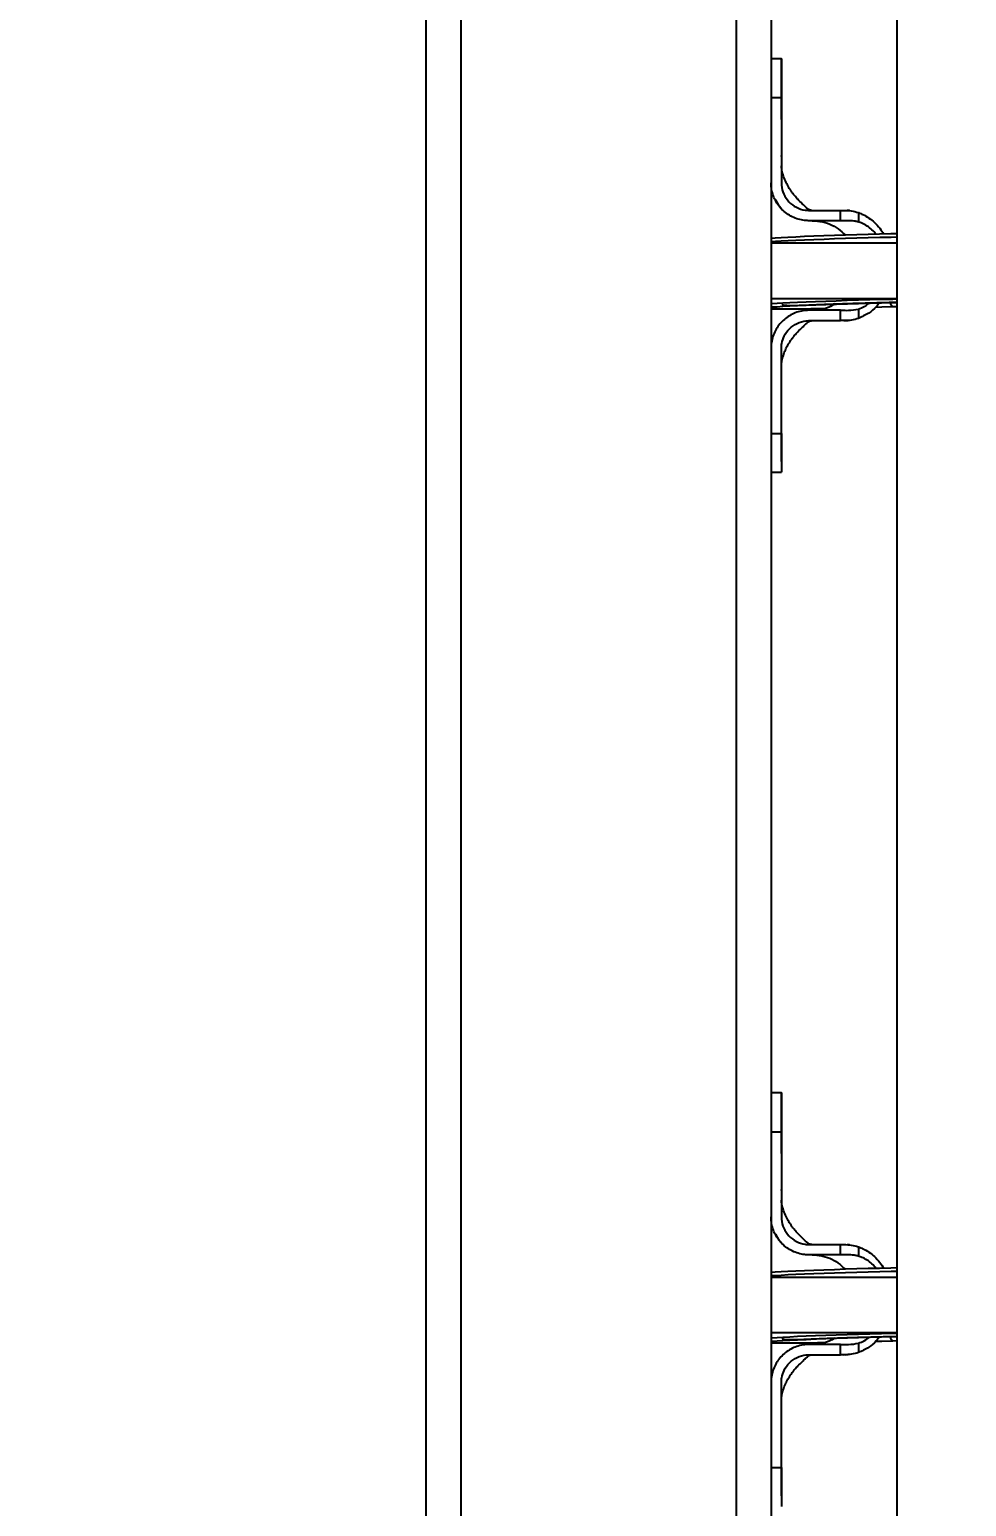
# Model space of a CAD drawing. Header units: millimetres. Extents: x -3650 to 2858, y -2899 to 2376.
# Drawn here: x -1307.1 to -1035.4, y 67.3 to 495.8 of the extents above; entities that cross this region are included whole.
import ezdxf

# ---------------------------------------------------------------- set-up
doc = ezdxf.new("R2010")
doc.units = ezdxf.units.MM
for name, color, linetype in [('DIKOM_ОБЪЕКТ', 7, 'Continuous'), ('DIKOM_РАЗМЕР_ЗОНА', 7, 'Continuous'), ('DIKOM_РАЗМЕР_ОБЪЕКТА', 7, 'Continuous')]:
    doc.layers.add(name, color=color, linetype=linetype)
doc.styles.add('style1', font='arial.ttf', dxfattribs={"width": 0.8})
doc.dimstyles.new('1-50', dxfattribs={"dimtxt": 300, "dimasz": 200, "dimexe": 100, "dimexo": 0, "dimgap": 100, "dimtad": 1, "dimdec": 0, "dimtxsty": 'style1', "dimcen": 0, "dimclrd": 7, "dimclre": 7, "dimadec": 1, "dimazin": 2, "dimtfac": 1, "dimtdec": 0, "dimtmove": 0, "dimatfit": 3, "dimfxl": 0, "dimlwd": 25, "dimlwe": 18, "dimarcsym": 0})

# ---------------------------------------------------------------- blocks, each defined once
blk = doc.blocks.new('*D1')
at = {"layer": 'Defpoints', "color": 0, "transparency": 16777216}
for p in [(-3199.48, 2375.76), (417.74, 2375.76), (57.96, -2124.24)]:
    blk.add_point(p, dxfattribs=at)
at = {"layer": 'DIKOM_РАЗМЕР_ЗОНА', "color": 7, "lineweight": 18, "transparency": 16777216}
for p, q in [((417.74, 2375.76), (-3299.48, 2375.76)), ((57.96, -2124.24), (-3299.48, -2124.24))]:
    blk.add_line(p, q, dxfattribs=at)
at = {"layer": 'DIKOM_РАЗМЕР_ЗОНА', "color": 7, "lineweight": 25, "transparency": 16777216}
blk.add_line((-3199.48, -1924.24), (-3199.48, 2175.76), dxfattribs=at)
at = {"layer": 'DIKOM_РАЗМЕР_ЗОНА', "color": 7, "transparency": 16777216}
for points in [[(-3232.81, 2175.76), (-3166.14, 2175.76), (-3199.48, 2375.76)], [(-3232.81, -1924.24), (-3166.14, -1924.24), (-3199.48, -2124.24)]]:
    blk.add_solid(points, dxfattribs=at)
at = {"layer": 'DIKOM_РАЗМЕР_ЗОНА', "color": 0, "transparency": 16777216, "insert": (-3452.65, 125.76), "char_height": 300, "attachment_point": 5, "rotation": 90, "style": 'style1'}
blk.add_mtext('4500', dxfattribs=at)
blk = doc.blocks.new('*D3')
at = {"layer": 'Defpoints', "color": 0, "transparency": 16777216}
for p in [(-1092.04, 875.76), (-1508.48, -624.24), (-1097.04, -624.24)]:
    blk.add_point(p, dxfattribs=at)
at = {"layer": 'DIKOM_РАЗМЕР_ОБЪЕКТА', "color": 7, "lineweight": 18, "transparency": 16777216}
for p, q in [((-1092.04, 875.76), (-1608.48, 875.76)), ((-1097.04, -624.24), (-1608.48, -624.24))]:
    blk.add_line(p, q, dxfattribs=at)
at = {"layer": 'DIKOM_РАЗМЕР_ОБЪЕКТА', "color": 7, "lineweight": 25, "transparency": 16777216}
blk.add_line((-1508.48, 675.76), (-1508.48, -424.24), dxfattribs=at)
at = {"layer": 'DIKOM_РАЗМЕР_ОБЪЕКТА', "color": 7, "transparency": 16777216}
for points in [[(-1541.81, 675.76), (-1475.14, 675.76), (-1508.48, 875.76)], [(-1541.81, -424.24), (-1475.14, -424.24), (-1508.48, -624.24)]]:
    blk.add_solid(points, dxfattribs=at)
at = {"layer": 'DIKOM_РАЗМЕР_ОБЪЕКТА', "color": 0, "transparency": 16777216, "insert": (-1761.65, 125.76), "char_height": 300, "attachment_point": 5, "rotation": 90, "style": 'style1'}
blk.add_mtext('1500', dxfattribs=at)

msp = doc.modelspace()

# ---------------------------------------------------------------- linework, layer by layer
at = {"layer": 'DIKOM_ОБЪЕКТ'}
for p, q in [((-1192.04, -474.24), (-1192.04, 725.76)), ((-1182.04, 725.76), (-1182.04, -474.24)), ((-1102.04, -474.24), (-1102.04, 725.76)), ((-1092.04, 635.76), (-1092.04, -384.24)), ((-1055.54, 621.76), (-1055.54, -370.24)), ((-1089.04, 487.32), (-1092.04, 487.32)), ((-1089.04, 482.04), (-1089.04, 487.31)), ((-1089.04, 478.82), (-1089.04, 480.09)), ((-1092.04, 476.03), (-1089.04, 476.03)), ((-1089.04, 476.03), (-1089.04, 451.32)), ((-1090.79, 446.34), (-1089.74, 444.59)), ((-1089.83, 444.7), (-1089.08, 443.88)), ((-1081.04, 443.32), (-1080.04, 443.32)), ((-1080.04, 443.32), (-1071.9, 443.32)), ((-1071.9, 440.32), (-1071.9, 443.32)), ((-1069.27, 443.23), (-1069.97, 443.25)), ((-1066.69, 442.65), (-1066.69, 439.93)), ((-1080.04, 440.32), (-1081.04, 440.32)), ((-1071.9, 440.32), (-1080.04, 440.32)), ((-1092.04, 433.77), (-1091.74, 433.76)), ((-1055.54, 433.76), (-1092.04, 433.76)), ((-1092.04, 417.76), (-1055.54, 417.76)), ((-1057.82, 417.47), (-1057.9, 417.76)), ((-1080.04, 414.32), (-1081.04, 414.32)), ((-1081.04, 411.32), (-1080.04, 411.32)), ((-1071.9, 414.32), (-1080.04, 414.32)), ((-1080.04, 411.32), (-1071.9, 411.32)), ((-1071.9, 411.32), (-1071.9, 414.32)), ((-1070.89, 411.34), (-1069.69, 411.37)), ((-1070.39, 411.35), (-1069.69, 411.4)), ((-1066.69, 414.7), (-1066.69, 411.98)), ((-1056.67, 415.39), (-1055.54, 415.43)), ((-1089.04, 378.6), (-1089.04, 403.3)), ((-1092.04, 378.6), (-1089.04, 378.6)), ((-1089.04, 374.46), (-1089.04, 367.34)), ((-1092.04, 367.32), (-1089.04, 367.32)), ((-1089.04, 187.32), (-1092.04, 187.32)), ((-1089.04, 182.04), (-1089.04, 187.31)), ((-1089.04, 178.82), (-1089.04, 180.09)), ((-1092.04, 176.03), (-1089.04, 176.03)), ((-1089.04, 176.03), (-1089.04, 151.32)), ((-1090.79, 146.34), (-1089.74, 144.59)), ((-1089.83, 144.7), (-1089.08, 143.88)), ((-1081.04, 143.32), (-1080.04, 143.32)), ((-1080.04, 143.32), (-1071.9, 143.32)), ((-1071.9, 140.32), (-1071.9, 143.32)), ((-1069.27, 143.23), (-1069.97, 143.25)), ((-1066.69, 142.65), (-1066.69, 139.93)), ((-1080.04, 140.32), (-1081.04, 140.32)), ((-1071.9, 140.32), (-1080.04, 140.32)), ((-1092.04, 133.77), (-1091.74, 133.76)), ((-1055.54, 133.76), (-1092.04, 133.76)), ((-1092.04, 117.76), (-1055.54, 117.76)), ((-1057.82, 117.47), (-1057.9, 117.76)), ((-1080.04, 114.32), (-1081.04, 114.32)), ((-1071.9, 114.32), (-1080.04, 114.32)), ((-1071.9, 111.32), (-1071.9, 114.32)), ((-1070.39, 111.35), (-1069.69, 111.4)), ((-1066.69, 114.7), (-1066.69, 111.98)), ((-1056.67, 115.39), (-1055.54, 115.43)), ((-1081.04, 111.32), (-1080.04, 111.32)), ((-1080.04, 111.32), (-1071.9, 111.32)), ((-1070.89, 111.34), (-1069.69, 111.37)), ((-1089.04, 78.6), (-1089.04, 103.3)), ((-1092.04, 78.6), (-1089.04, 78.6)), ((-1089.04, 74.46), (-1089.04, 67.34))]:
    msp.add_line(p, q, dxfattribs=at)
at = {"layer": 'DIKOM_ОБЪЕКТ', "flags": 128}
for points in [[(-1055.54, 436.52), (-1057.26, 436.48), (-1060.55, 436.4), (-1063.87, 436.31), (-1067.18, 436.22), (-1070.45, 436.12), (-1073.64, 436.01), (-1076.71, 435.91), (-1079.63, 435.8), (-1082.36, 435.69), (-1084.87, 435.58), (-1087.13, 435.47), (-1089.12, 435.37), (-1090.82, 435.27), (-1092.04, 435.19)], [(-1055.54, 435.52), (-1057.24, 435.48), (-1060.52, 435.4), (-1063.84, 435.31), (-1067.16, 435.22), (-1070.43, 435.12), (-1073.61, 435.01), (-1076.68, 434.91), (-1079.6, 434.8), (-1082.33, 434.69), (-1084.84, 434.58), (-1087.11, 434.48), (-1089.1, 434.37), (-1090.79, 434.27), (-1092.04, 434.19)], [(-1055.54, 417.52), (-1056.74, 417.49), (-1060.03, 417.41), (-1063.35, 417.32), (-1066.66, 417.23), (-1069.93, 417.13), (-1073.12, 417.02), (-1076.19, 416.92), (-1079.11, 416.81), (-1081.84, 416.7), (-1084.35, 416.59), (-1086.61, 416.48), (-1088.6, 416.38), (-1090.3, 416.28), (-1091.68, 416.19), (-1092.04, 416.16)], [(-1055.54, 416.52), (-1056.72, 416.49), (-1060, 416.41), (-1063.32, 416.32), (-1066.64, 416.23), (-1069.91, 416.13), (-1073.09, 416.02), (-1076.16, 415.92), (-1079.08, 415.81), (-1081.81, 415.7), (-1084.32, 415.59), (-1086.59, 415.49), (-1088.58, 415.38), (-1090.27, 415.28), (-1091.65, 415.19), (-1092.04, 415.16)], [(-1061.68, 415.24), (-1059.95, 415.29), (-1056.67, 415.39)], [(-1055.54, 136.52), (-1057.26, 136.48), (-1060.55, 136.4), (-1063.87, 136.31), (-1067.18, 136.22), (-1070.45, 136.12), (-1073.64, 136.01), (-1076.71, 135.91), (-1079.63, 135.8), (-1082.36, 135.69), (-1084.87, 135.58), (-1087.13, 135.47), (-1089.12, 135.37), (-1090.82, 135.27), (-1092.04, 135.19)], [(-1055.54, 135.52), (-1057.24, 135.48), (-1060.52, 135.4), (-1063.84, 135.31), (-1067.16, 135.22), (-1070.43, 135.12), (-1073.61, 135.01), (-1076.68, 134.91), (-1079.6, 134.8), (-1082.33, 134.69), (-1084.84, 134.58), (-1087.11, 134.48), (-1089.1, 134.37), (-1090.79, 134.27), (-1092.04, 134.19)], [(-1055.54, 117.52), (-1056.74, 117.49), (-1060.03, 117.41), (-1063.35, 117.32), (-1066.66, 117.23), (-1069.93, 117.13), (-1073.12, 117.02), (-1076.19, 116.92), (-1079.11, 116.81), (-1081.84, 116.7), (-1084.35, 116.59), (-1086.61, 116.48), (-1088.6, 116.38), (-1090.3, 116.28), (-1091.68, 116.19), (-1092.04, 116.16)], [(-1055.54, 116.52), (-1056.72, 116.49), (-1060, 116.41), (-1063.32, 116.32), (-1066.64, 116.23), (-1069.91, 116.13), (-1073.09, 116.02), (-1076.16, 115.92), (-1079.08, 115.81), (-1081.81, 115.7), (-1084.32, 115.59), (-1086.59, 115.49), (-1088.58, 115.38), (-1090.27, 115.28), (-1091.65, 115.19), (-1092.04, 115.16)], [(-1061.68, 115.24), (-1059.95, 115.29), (-1056.67, 115.39)]]:
    msp.add_lwpolyline(points, dxfattribs=at)
at = {"layer": 'DIKOM_ОБЪЕКТ'}
for centre, radius, start, end in [((-1055.8, 416.94), 1.77, 193.2282, 240.6965), ((-1087.34, 855.8), 441.04, 269.389, 271.3955), ((-1055.8, 116.94), 1.77, 193.2189, 240.7), ((-1087.34, 556.26), 441.49, 269.3895, 271.3941)]:
    msp.add_arc(centre, radius, start, end, dxfattribs=at)
for points, knots in [([(-1089.04, 487.3), (-1089.04, 487.3), (-1089.04, 487.4), (-1089.04, 487.04), (-1089.04, 486.18), (-1089.04, 484.75), (-1089.04, 482.81), (-1089.04, 480.04), (-1089.04, 477.54), (-1089.04, 476.03)], [0, 0, 0, 0, 0.012296, 0.165143, 0.313683, 0.466532, 0.615072, 0.767919, 1, 1, 1, 1]), ([(-1089.04, 479.04), (-1089.04, 479.66), (-1089.04, 480.87), (-1089.04, 481.65), (-1089.04, 482.04)], [0, 0, 0, 0, 0.507946, 1, 1, 1, 1]), ([(-1089.04, 474.44), (-1089.04, 475.74), (-1089.04, 478.23), (-1089.04, 480.57), (-1089.04, 481.68)], [0, 0, 0, 0, 0.52184, 1, 1, 1, 1]), ([(-1089.04, 469.71), (-1089.04, 471.02), (-1089.04, 473.53), (-1089.04, 475.49), (-1089.04, 476.43)], [0, 0, 0, 0, 0.522535, 1, 1, 1, 1]), ([(-1089.03, 458.98), (-1089.03, 459.03), (-1089.03, 459.12), (-1089.03, 459.22), (-1089.03, 459.27)], [0, 0, 0, 0, 0.499797, 1, 1, 1, 1]), ([(-1080.22, 443.32), (-1080.31, 443.32), (-1080.49, 443.32), (-1080.54, 443.33), (-1080.59, 443.34), (-1080.67, 443.36), (-1080.7, 443.37), (-1080.73, 443.38), (-1080.76, 443.39), (-1080.82, 443.41), (-1081.07, 443.51), (-1081.76, 444.05), (-1082.67, 444.95), (-1083.94, 446.15), (-1084.94, 447.23), (-1085.66, 448.12), (-1086.31, 449.04), (-1087.02, 450.13), (-1087.79, 451.56), (-1088.5, 453.3), (-1088.98, 455.12), (-1089.02, 455.82), (-1089.04, 456.19)], [0, 0, 0, 0, 0.018189, 0.034394, 0.052853, 0.056714, 0.058316, 0.059781, 0.061259, 0.06295, 0.067438, 0.091968, 0.171064, 0.268637, 0.337572, 0.39637, 0.442787, 0.502187, 0.593499, 0.710964, 0.847912, 1, 1, 1, 1]), ([(-1081.04, 440.32), (-1081.13, 440.32), (-1081.55, 440.32), (-1083.21, 440.44), (-1085.98, 441.24), (-1089.04, 443.46), (-1091.19, 446.56), (-1091.98, 449.35), (-1092.03, 450.95), (-1092.04, 451.32)], [0, 0, 0, 0, 0.01481, 0.074111, 0.29004, 0.505971, 0.720949, 0.936008, 1, 1, 1, 1]), ([(-1089.04, 451.32), (-1089.04, 451.09), (-1089.01, 449.97), (-1088.48, 447.98), (-1086.96, 445.71), (-1084.77, 444.07), (-1082.67, 443.39), (-1081.41, 443.33), (-1081.04, 443.32)], [0, 0, 0, 0, 0.054127, 0.268331, 0.482528, 0.697282, 0.911983, 1, 1, 1, 1]), ([(-1089.63, 444.44), (-1089.58, 444.38), (-1089.49, 444.27), (-1089.39, 444.15), (-1089.34, 444.09)], [0, 0, 0, 0, 0.499813, 1, 1, 1, 1]), ([(-1071.9, 443.32), (-1071.81, 443.32), (-1071.45, 443.32), (-1071.09, 443.32), (-1070.82, 443.32)], [0, 0, 0, 0, 0.256329, 1, 1, 1, 1]), ([(-1070.82, 443.32), (-1070.13, 443.29), (-1068.72, 443.25), (-1067.38, 442.85), (-1066.69, 442.65)], [0, 0, 0, 0, 0.492151, 1, 1, 1, 1]), ([(-1066.69, 442.65), (-1066.26, 442.48), (-1064.57, 441.82), (-1062.43, 440.28), (-1060.52, 438.23), (-1059.75, 437.01), (-1059.38, 436.43)], [0, 0, 0, 0, 0.144078, 0.558451, 0.791821, 1, 1, 1, 1]), ([(-1080.11, 440.32), (-1080.01, 440.32), (-1079.84, 440.32), (-1079.52, 440.31), (-1078.83, 440.27), (-1077.27, 440.08), (-1075, 439.41), (-1072.49, 438.06), (-1071.14, 436.76), (-1070.48, 436.12)], [0, 0, 0, 0, 0.02682, 0.049724, 0.091965, 0.219781, 0.482694, 0.744407, 1, 1, 1, 1]), ([(-1066.69, 439.93), (-1066.77, 439.95), (-1067.18, 440.07), (-1068.23, 440.3), (-1069.9, 440.32), (-1071.23, 440.32), (-1071.9, 440.32)], [0, 0, 0, 0, 0.048367, 0.242137, 0.618945, 1, 1, 1, 1]), ([(-1061.59, 436.37), (-1061.97, 436.83), (-1063.1, 438.18), (-1064.93, 439.34), (-1066.36, 439.82), (-1066.69, 439.93)], [0, 0, 0, 0, 0.281703, 0.831469, 1, 1, 1, 1]), ([(-1088.73, 416.1), (-1088.74, 416.08), (-1088.8, 415.89), (-1088.09, 415.79), (-1086.46, 415.71), (-1084.06, 415.76), (-1081.19, 415.89), (-1078.18, 416.01), (-1075.36, 416.12), (-1072.84, 416.2), (-1070.62, 416.28), (-1068.19, 416.35), (-1065.39, 416.44), (-1062.12, 416.53), (-1058.78, 416.62), (-1056.52, 416.67), (-1055.54, 416.69), (-1055.54, 416.69)], [0, 0, 0, 0, 0.006686, 0.115138, 0.216511, 0.309718, 0.395074, 0.477327, 0.557119, 0.608962, 0.659704, 0.712737, 0.77553, 0.848345, 0.931175, 0.99989, 1, 1, 1, 1]), ([(-1073.48, 416.18), (-1074.05, 415.85), (-1075.51, 414.98), (-1077.73, 414.46), (-1079.37, 414.32), (-1079.99, 414.32), (-1080.06, 414.32)], [0, 0, 0, 0, 0.283488, 0.734312, 0.970252, 1, 1, 1, 1]), ([(-1060.56, 416.57), (-1060.88, 416.15), (-1061.78, 414.97), (-1063.79, 413.28), (-1065.68, 412.44), (-1066.69, 411.98)], [0, 0, 0, 0, 0.20326, 0.568662, 1, 1, 1, 1]), ([(-1066.69, 414.7), (-1066.11, 414.9), (-1064.93, 415.29), (-1063.97, 416.09), (-1063.5, 416.49)], [0, 0, 0, 0, 0.500438, 1, 1, 1, 1]), ([(-1081.04, 414.32), (-1081.13, 414.32), (-1081.55, 414.31), (-1083.21, 414.2), (-1085.95, 413.4), (-1089.01, 411.2), (-1091.17, 408.12), (-1091.98, 405.32), (-1092.03, 403.7), (-1092.04, 403.32)], [0, 0, 0, 0, 0.01481, 0.074108, 0.288781, 0.503464, 0.718043, 0.93309, 1, 1, 1, 1]), ([(-1089.04, 398.35), (-1089.03, 398.66), (-1089, 399.26), (-1088.65, 400.79), (-1088.1, 402.34), (-1087.39, 403.85), (-1086.65, 405.09), (-1085.89, 406.21), (-1085.16, 407.15), (-1084.2, 408.21), (-1083.06, 409.26), (-1082.19, 410.18), (-1081.48, 410.83), (-1081.03, 411.14), (-1080.83, 411.22), (-1080.78, 411.24), (-1080.75, 411.25), (-1080.72, 411.26), (-1080.7, 411.27), (-1080.61, 411.3), (-1080.6, 411.29), (-1080.5, 411.31), (-1080.46, 411.31), (-1080.14, 411.32), (-1079.74, 411.32), (-1079.39, 411.32)], [0, 0, 0, 0, 0.124108, 0.2381, 0.339917, 0.425648, 0.508326, 0.557901, 0.611276, 0.676138, 0.757218, 0.823993, 0.864586, 0.883786, 0.887179, 0.888513, 0.889679, 0.890774, 0.891902, 0.894482, 0.911792, 0.925079, 0.932809, 0.941956, 1, 1, 1, 1]), ([(-1089.04, 403.3), (-1089.04, 403.39), (-1089.04, 403.86), (-1088.91, 405.06), (-1088.29, 407), (-1086.78, 409.11), (-1084.55, 410.67), (-1082.51, 411.27), (-1081.33, 411.31), (-1081.04, 411.32)], [0, 0, 0, 0, 0.022087, 0.110618, 0.289018, 0.502895, 0.717717, 0.931832, 1, 1, 1, 1]), ([(-1071.9, 414.32), (-1071.82, 414.32), (-1071.39, 414.32), (-1070.63, 414.32), (-1068.96, 414.29), (-1067.66, 414.52), (-1066.69, 414.7)], [0, 0, 0, 0, 0.048446, 0.242259, 0.43607, 1, 1, 1, 1]), ([(-1070.82, 411.32), (-1070.92, 411.32), (-1071.28, 411.32), (-1071.64, 411.32), (-1071.9, 411.32)], [0, 0, 0, 0, 0.256328, 1, 1, 1, 1]), ([(-1066.69, 411.98), (-1067.35, 411.79), (-1068.69, 411.39), (-1070.1, 411.34), (-1070.82, 411.32)], [0, 0, 0, 0, 0.491618, 1, 1, 1, 1]), ([(-1089.03, 397.89), (-1089.03, 397.95), (-1089.03, 398.08), (-1089.03, 398.22), (-1089.03, 398.29)], [0, 0, 0, 0, 0.498407, 1, 1, 1, 1]), ([(-1089.04, 377.95), (-1089.04, 378.88), (-1089.04, 380.83), (-1089.04, 383.33), (-1089.04, 384.64)], [0, 0, 0, 0, 0.477552, 1, 1, 1, 1]), ([(-1089.04, 370.42), (-1089.04, 371.34), (-1089.04, 374.47), (-1089.04, 377.61), (-1089.04, 379.83)], [0, 0, 0, 0, 0.291645, 1, 1, 1, 1]), ([(-1089.04, 378.6), (-1089.04, 378.52), (-1089.04, 378.1), (-1089.04, 376.39), (-1089.04, 373.97), (-1089.04, 371.44), (-1089.04, 369.6), (-1089.04, 368.26), (-1089.04, 367.45), (-1089.04, 367.37), (-1089.04, 367.34)], [0, 0, 0, 0, 0.012373, 0.06189, 0.261123, 0.409634, 0.562453, 0.710964, 0.863783, 1, 1, 1, 1]), ([(-1089.04, 187.3), (-1089.04, 187.3), (-1089.04, 187.4), (-1089.04, 187.04), (-1089.04, 186.18), (-1089.04, 184.75), (-1089.04, 182.81), (-1089.04, 180.04), (-1089.04, 177.54), (-1089.04, 176.03)], [0, 0, 0, 0, 0.012296, 0.165144, 0.313683, 0.466531, 0.615072, 0.767919, 1, 1, 1, 1]), ([(-1089.04, 179.04), (-1089.04, 179.66), (-1089.04, 180.87), (-1089.04, 181.65), (-1089.04, 182.04)], [0, 0, 0, 0, 0.507944, 1, 1, 1, 1]), ([(-1089.04, 174.44), (-1089.04, 175.74), (-1089.04, 178.23), (-1089.04, 180.57), (-1089.04, 181.68)], [0, 0, 0, 0, 0.521846, 1, 1, 1, 1]), ([(-1089.04, 169.71), (-1089.04, 171.02), (-1089.04, 173.53), (-1089.04, 175.49), (-1089.04, 176.43)], [0, 0, 0, 0, 0.522532, 1, 1, 1, 1]), ([(-1089.03, 158.98), (-1089.03, 159.03), (-1089.03, 159.12), (-1089.03, 159.22), (-1089.03, 159.27)], [0, 0, 0, 0, 0.499592, 1, 1, 1, 1]), ([(-1080.22, 143.32), (-1080.31, 143.32), (-1080.49, 143.32), (-1080.54, 143.33), (-1080.59, 143.34), (-1080.67, 143.36), (-1080.7, 143.37), (-1080.73, 143.38), (-1080.76, 143.39), (-1080.82, 143.41), (-1081.07, 143.51), (-1081.76, 144.05), (-1082.67, 144.95), (-1083.94, 146.15), (-1084.94, 147.23), (-1085.66, 148.12), (-1086.31, 149.04), (-1087.02, 150.13), (-1087.79, 151.56), (-1088.5, 153.3), (-1088.98, 155.12), (-1089.02, 155.82), (-1089.04, 156.19)], [0, 0, 0, 0, 0.018189, 0.034394, 0.052853, 0.056715, 0.058316, 0.059781, 0.06126, 0.06295, 0.067436, 0.091969, 0.171062, 0.268635, 0.337574, 0.396368, 0.442788, 0.502188, 0.593498, 0.710965, 0.847913, 1, 1, 1, 1]), ([(-1081.04, 140.32), (-1081.13, 140.32), (-1081.55, 140.32), (-1083.21, 140.44), (-1085.98, 141.24), (-1089.04, 143.46), (-1091.19, 146.56), (-1091.98, 149.35), (-1092.03, 150.95), (-1092.04, 151.32)], [0, 0, 0, 0, 0.01481, 0.074111, 0.290039, 0.505966, 0.720943, 0.936008, 1, 1, 1, 1]), ([(-1089.04, 151.32), (-1089.04, 151.09), (-1089.01, 149.97), (-1088.48, 147.98), (-1086.96, 145.71), (-1084.77, 144.07), (-1082.67, 143.39), (-1081.41, 143.33), (-1081.04, 143.32)], [0, 0, 0, 0, 0.054127, 0.26833, 0.482535, 0.697283, 0.911983, 1, 1, 1, 1]), ([(-1089.63, 144.44), (-1089.58, 144.38), (-1089.49, 144.27), (-1089.39, 144.15), (-1089.34, 144.09)], [0, 0, 0, 0, 0.499814, 1, 1, 1, 1]), ([(-1071.9, 143.32), (-1071.81, 143.32), (-1071.45, 143.32), (-1071.09, 143.32), (-1070.82, 143.32)], [0, 0, 0, 0, 0.256329, 1, 1, 1, 1]), ([(-1070.82, 143.32), (-1070.13, 143.29), (-1068.72, 143.25), (-1067.38, 142.85), (-1066.69, 142.65)], [0, 0, 0, 0, 0.492156, 1, 1, 1, 1]), ([(-1066.69, 142.65), (-1066.26, 142.48), (-1064.57, 141.82), (-1062.43, 140.28), (-1060.52, 138.23), (-1059.75, 137.01), (-1059.38, 136.43)], [0, 0, 0, 0, 0.144078, 0.558451, 0.791831, 1, 1, 1, 1]), ([(-1080.11, 140.32), (-1080.01, 140.32), (-1079.84, 140.32), (-1079.52, 140.31), (-1078.83, 140.27), (-1077.27, 140.08), (-1075, 139.41), (-1072.49, 138.06), (-1071.14, 136.76), (-1070.48, 136.12)], [0, 0, 0, 0, 0.02682, 0.049724, 0.091965, 0.21978, 0.482694, 0.744401, 1, 1, 1, 1]), ([(-1066.69, 139.93), (-1066.77, 139.95), (-1067.18, 140.07), (-1068.23, 140.3), (-1069.9, 140.32), (-1071.23, 140.32), (-1071.9, 140.32)], [0, 0, 0, 0, 0.048367, 0.242137, 0.618945, 1, 1, 1, 1]), ([(-1061.59, 136.37), (-1061.97, 136.83), (-1063.1, 138.18), (-1064.93, 139.34), (-1066.36, 139.82), (-1066.69, 139.93)], [0, 0, 0, 0, 0.281703, 0.831469, 1, 1, 1, 1]), ([(-1088.73, 116.1), (-1088.74, 116.08), (-1088.8, 115.89), (-1088.09, 115.79), (-1086.46, 115.71), (-1084.06, 115.76), (-1081.19, 115.89), (-1078.18, 116.01), (-1075.36, 116.12), (-1072.84, 116.2), (-1070.62, 116.28), (-1068.19, 116.35), (-1065.39, 116.44), (-1062.12, 116.53), (-1058.78, 116.62), (-1056.52, 116.67), (-1055.54, 116.69), (-1055.54, 116.69)], [0, 0, 0, 0, 0.006687, 0.115139, 0.216511, 0.309718, 0.395074, 0.477327, 0.557119, 0.608962, 0.659704, 0.712737, 0.77553, 0.848345, 0.931175, 0.99989, 1, 1, 1, 1]), ([(-1073.48, 116.18), (-1074.05, 115.85), (-1075.51, 114.98), (-1077.73, 114.46), (-1079.37, 114.32), (-1079.99, 114.32), (-1080.06, 114.32)], [0, 0, 0, 0, 0.283481, 0.734311, 0.970252, 1, 1, 1, 1]), ([(-1060.56, 116.57), (-1060.88, 116.15), (-1061.78, 114.97), (-1063.79, 113.28), (-1065.68, 112.44), (-1066.69, 111.98)], [0, 0, 0, 0, 0.203249, 0.568661, 1, 1, 1, 1]), ([(-1066.69, 114.7), (-1066.11, 114.9), (-1064.93, 115.29), (-1063.97, 116.09), (-1063.5, 116.49)], [0, 0, 0, 0, 0.500429, 1, 1, 1, 1]), ([(-1081.04, 114.32), (-1081.13, 114.32), (-1081.55, 114.31), (-1083.21, 114.19), (-1085.95, 113.4), (-1089.01, 111.2), (-1091.17, 108.12), (-1091.98, 105.32), (-1092.03, 103.7), (-1092.04, 103.32)], [0, 0, 0, 0, 0.01481, 0.074109, 0.288783, 0.503462, 0.718042, 0.93309, 1, 1, 1, 1]), ([(-1071.9, 114.32), (-1071.82, 114.32), (-1071.39, 114.32), (-1070.63, 114.32), (-1068.96, 114.28), (-1067.66, 114.52), (-1066.69, 114.7)], [0, 0, 0, 0, 0.048446, 0.242259, 0.43607, 1, 1, 1, 1]), ([(-1066.69, 111.98), (-1067.35, 111.79), (-1068.69, 111.39), (-1070.1, 111.34), (-1070.82, 111.32)], [0, 0, 0, 0, 0.491613, 1, 1, 1, 1]), ([(-1089.04, 98.35), (-1089.03, 98.66), (-1089, 99.26), (-1088.65, 100.79), (-1088.1, 102.34), (-1087.39, 103.85), (-1086.65, 105.09), (-1085.89, 106.21), (-1085.16, 107.15), (-1084.2, 108.21), (-1083.06, 109.26), (-1082.19, 110.18), (-1081.48, 110.83), (-1081.03, 111.14), (-1080.83, 111.22), (-1080.78, 111.24), (-1080.75, 111.25), (-1080.72, 111.26), (-1080.7, 111.27), (-1080.61, 111.3), (-1080.6, 111.29), (-1080.5, 111.31), (-1080.46, 111.31), (-1080.14, 111.32), (-1079.74, 111.32), (-1079.39, 111.32)], [0, 0, 0, 0, 0.124107, 0.238101, 0.339918, 0.425646, 0.508327, 0.557902, 0.611275, 0.676136, 0.757216, 0.823994, 0.864587, 0.883787, 0.887178, 0.888514, 0.889679, 0.890775, 0.891901, 0.894482, 0.911792, 0.925079, 0.932809, 0.941955, 1, 1, 1, 1]), ([(-1089.04, 103.3), (-1089.04, 103.39), (-1089.04, 103.86), (-1088.91, 105.06), (-1088.29, 107), (-1086.78, 109.11), (-1084.55, 110.67), (-1082.51, 111.27), (-1081.33, 111.31), (-1081.04, 111.32)], [0, 0, 0, 0, 0.022087, 0.110619, 0.289019, 0.50289, 0.717714, 0.931832, 1, 1, 1, 1]), ([(-1070.82, 111.32), (-1070.92, 111.32), (-1071.28, 111.32), (-1071.64, 111.32), (-1071.9, 111.32)], [0, 0, 0, 0, 0.256328, 1, 1, 1, 1]), ([(-1089.03, 97.89), (-1089.03, 97.95), (-1089.03, 98.08), (-1089.03, 98.22), (-1089.03, 98.29)], [0, 0, 0, 0, 0.498436, 1, 1, 1, 1]), ([(-1089.04, 77.95), (-1089.04, 78.88), (-1089.04, 80.83), (-1089.04, 83.33), (-1089.04, 84.64)], [0, 0, 0, 0, 0.477552, 1, 1, 1, 1]), ([(-1089.04, 70.42), (-1089.04, 71.34), (-1089.04, 74.47), (-1089.04, 77.61), (-1089.04, 79.83)], [0, 0, 0, 0, 0.291645, 1, 1, 1, 1]), ([(-1089.04, 78.6), (-1089.04, 78.52), (-1089.04, 78.1), (-1089.04, 76.39), (-1089.04, 73.97), (-1089.04, 71.44), (-1089.04, 69.6), (-1089.04, 68.26), (-1089.04, 67.45), (-1089.04, 67.37), (-1089.04, 67.34)], [0, 0, 0, 0, 0.012377, 0.061895, 0.261127, 0.409638, 0.562453, 0.710965, 0.863783, 1, 1, 1, 1])]:
    msp.add_open_spline(points, degree=3, knots=knots, dxfattribs=at)

# ---------------------------------------------------------------- dimensions: what is measured, and where the dimension line sits
at = {"layer": 'DIKOM_РАЗМЕР_ЗОНА'}
dim = msp.add_linear_dim(base=(-3199.48, 2375.76), p1=(57.96, -2124.24), p2=(417.74, 2375.76), angle=90, dimstyle='1-50', dxfattribs=at)
dim.commit()
dim.dimension.update_dxf_attribs({"geometry": '*D1', "text_midpoint": (-3199.48, 125.76), "dimtype": 160})
at = {"layer": 'DIKOM_РАЗМЕР_ОБЪЕКТА'}
dim = msp.add_linear_dim(base=(-1508.48, -624.24), p1=(-1092.04, 875.76), p2=(-1097.04, -624.24), angle=90, dimstyle='1-50', dxfattribs=at)
dim.commit()
dim.dimension.update_dxf_attribs({"geometry": '*D3', "text_midpoint": (-1508.48, 125.76), "dimtype": 160})

doc.saveas('drawing.dxf')
